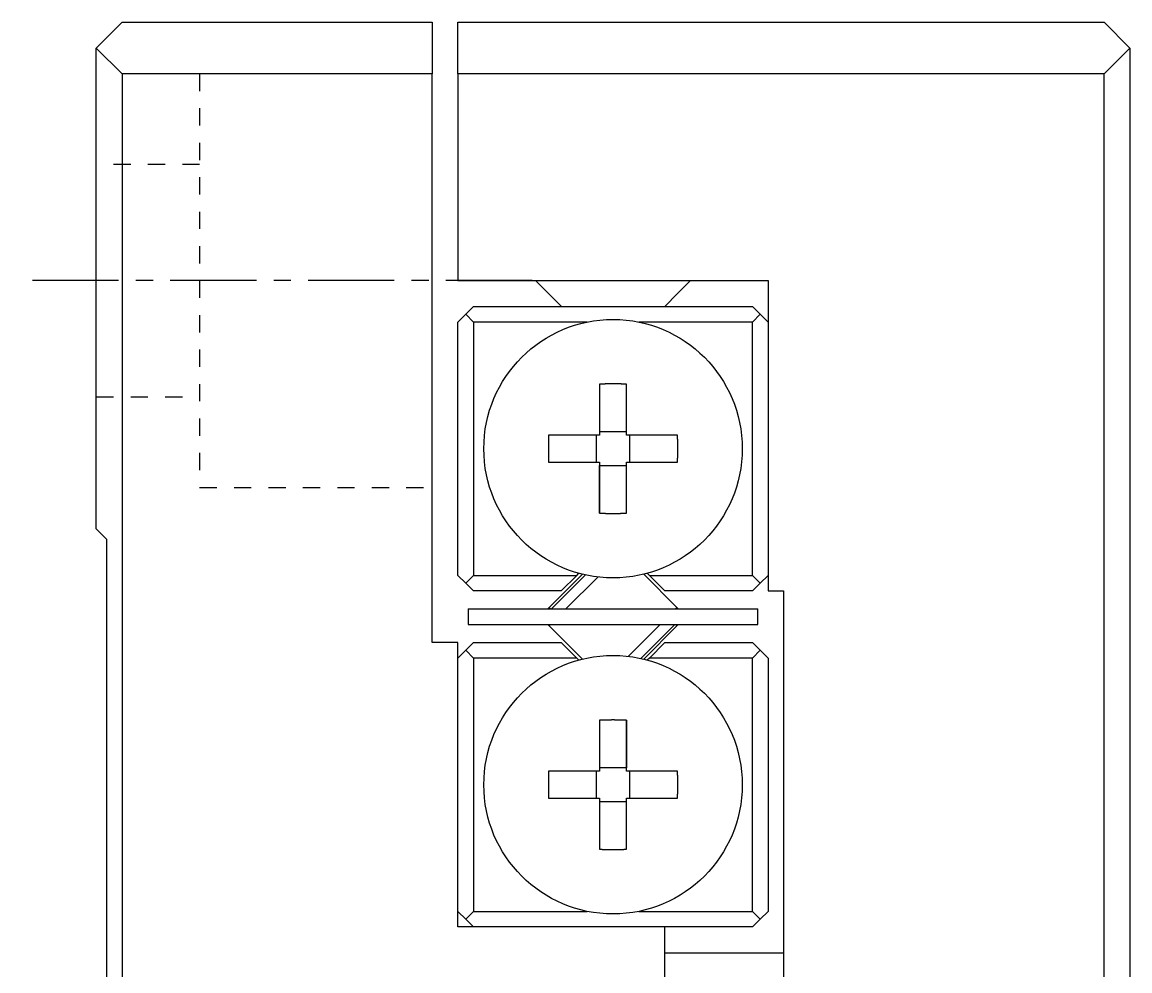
# Model space of a CAD drawing. Extents: x 90 to 467, y 81 to 345.
# Drawn here: x 127.41 to 143.49, y 214.65 to 228.41 of the extents above; entities that cross this region are included whole.
import ezdxf

# ---------------------------------------------------------------- set-up
doc = ezdxf.new("R2010")
doc.units = 0
doc.linetypes.add('CENTER', pattern=[2, 1.25, -0.25, 0.25, -0.25])
doc.linetypes.add('DOT', pattern=[0.5, 0.25, -0.25])
doc.layers.get('0').update_dxf_attribs({"linetype": 'CONTINUOUS'})

msp = doc.modelspace()

# ---------------------------------------------------------------- linework, layer by layer
at = {"color": 7, "linetype": 'CONTINUOUS'}
for p, q in [((128.4868864878002, 228.0360597911113), (128.8618864878002, 228.4110597911114)), ((128.8618864878002, 228.4110597911114), (133.3618864878002, 228.4110597911114)), ((133.3618864878002, 228.4110597911114), (133.3618864878002, 227.6610597911114)), ((133.7368864878001, 228.4110597911114), (143.1118864878001, 228.4110597911114)), ((133.7368864878001, 227.6610597911114), (133.7368864878001, 228.4110597911114)), ((143.4868864878001, 228.0360597911113), (143.1118864878001, 228.4110597911114)), ((128.8618864878002, 227.6610597911114), (128.4868864878002, 228.0360597911113)), ((128.4868864878002, 221.0610597911113), (128.4868864878002, 228.0360597911113)), ((143.1118864878001, 227.6610597911114), (143.4868864878001, 228.0360597911113)), ((143.4868864878001, 228.0360597911113), (143.4868864878001, 183.7860597911112)), ((128.8618864878002, 227.6610597911114), (128.8618864878002, 184.1610597911112)), ((133.3618864878002, 227.6610597911114), (128.8618864878002, 227.6610597911114)), ((133.3618864878002, 219.4110597911114), (133.3618864878002, 227.6610597911114)), ((143.1118864878001, 227.6610597911114), (133.7368864878001, 227.6610597911114)), ((133.7368864878001, 227.6610597911114), (133.7368864878001, 224.6610597911113)), ((143.1118864878001, 184.1610597911112), (143.1118864878001, 227.6610597911114)), ((133.7368864878001, 224.6610597911113), (138.2368864878002, 224.6610597911113)), ((134.8618864878001, 224.6610597911113), (135.0493864878002, 224.4735597911112)), ((136.9243864878002, 224.4735597911112), (137.1118864878002, 224.6610597911113)), ((138.2368864878002, 224.6610597911113), (138.2368864878002, 220.1610597911114)), ((135.0493864878002, 224.4735597911112), (135.2368864878002, 224.2860597911114)), ((136.7368864878002, 224.2860597911114), (136.9243864878002, 224.4735597911112)), ((133.9618864878003, 224.2860597911114), (133.8493864878003, 224.1735597911112)), ((133.9618864878003, 224.2860597911114), (138.0118864878002, 224.2860597911114)), ((138.1243864878003, 224.1735597911112), (138.0118864878002, 224.2860597911114)), ((133.7368864878001, 224.0610597911114), (133.8493864878003, 224.1735597911112)), ((133.8493864878003, 224.1735597911112), (133.9618864878003, 224.0610597911114)), ((138.0118864878002, 224.0610597911114), (138.1243864878003, 224.1735597911112)), ((138.1243864878003, 224.1735597911112), (138.2368864878002, 224.0610597911114)), ((133.7368864878001, 220.3860597911113), (133.7368864878001, 224.0610597911114)), ((133.9618864878003, 224.0610597911114), (133.9618864878003, 220.3860597911113)), ((135.6137664878002, 224.0610597911114), (133.9618864878003, 224.0610597911114)), ((138.0118864878002, 224.0610597911114), (136.3600064878002, 224.0610597911114)), ((138.0118864878002, 220.3860597911113), (138.0118864878002, 224.0610597911114)), ((135.7918864878001, 223.1597347911113), (135.7918864878001, 222.4678807911114)), ((135.7918864878001, 223.1597347911113), (135.7918864878001, 222.4185597911112)), ((136.1818864878004, 222.4185597911112), (136.1818864878004, 223.1597347911113)), ((135.7918864878001, 222.4185597911112), (135.0507114878003, 222.4185597911112)), ((135.7425654878003, 222.4185597911112), (135.7425654878003, 222.0285597911114)), ((136.1818864878004, 222.4678807911114), (135.7918864878001, 222.4678807911114)), ((135.7918864878001, 222.4678807911114), (135.7918864878001, 222.4185597911112)), ((136.9230614878004, 222.4185597911112), (136.1818864878004, 222.4185597911112)), ((136.2312074878003, 222.0285597911114), (136.2312074878003, 222.4185597911112)), ((135.0507114878003, 222.0285597911114), (135.7918864878001, 222.0285597911114)), ((135.7918864878001, 222.0285597911114), (135.7918864878001, 221.9792387911114)), ((135.7918864878001, 222.0285597911114), (135.7918864878001, 221.2873847911114)), ((136.1818864878004, 222.0285597911114), (136.9230614878004, 222.0285597911114)), ((136.1818864878004, 221.2873847911114), (136.1818864878004, 222.0285597911114)), ((135.7918864878001, 221.9792387911114), (136.1818864878004, 221.9792387911114)), ((135.7918864878001, 221.2873847911114), (135.7918864878001, 221.9792387911114)), ((128.4868864878002, 221.0610597911113), (128.6368864878002, 220.9110597911112)), ((128.6368864878002, 220.9110597911112), (128.6368864878002, 190.9110597911114)), ((135.5422174878001, 220.4020507911113), (135.0588084878002, 219.9186427911114)), ((135.0917594878002, 219.8985597911114), (135.5852754878002, 220.3920757911113)), ((135.4599354878002, 220.3860597911113), (135.4895864878002, 220.4157107911113)), ((136.9149644878002, 219.9186427911114), (136.4315554878003, 220.4020507911113)), ((136.4841864878004, 220.4157107911113), (136.5138374878002, 220.3860597911113)), ((133.8493864878003, 220.2735597911114), (133.7368864878001, 220.3860597911113)), ((133.9618864878003, 220.3860597911113), (133.8493864878003, 220.2735597911114)), ((133.8493864878003, 220.2735597911114), (133.9618864878003, 220.1610597911114)), ((133.9618864878003, 220.3860597911113), (135.4599354878002, 220.3860597911113)), ((135.2349354878003, 220.1610597911114), (135.4599354878002, 220.3860597911113)), ((136.5138374878002, 220.3860597911113), (136.7388374878003, 220.1610597911114)), ((136.5138374878002, 220.3860597911113), (138.0118864878002, 220.3860597911113)), ((138.1243864878003, 220.2735597911114), (138.0118864878002, 220.3860597911113)), ((138.0118864878002, 220.1610597911114), (138.1243864878003, 220.2735597911114)), ((138.2368864878002, 220.3860597911113), (138.1243864878003, 220.2735597911114)), ((135.2349354878003, 220.1610597911114), (133.9618864878003, 220.1610597911114)), ((138.0118864878002, 220.1610597911114), (136.7388374878003, 220.1610597911114)), ((138.2368864878002, 220.1610597911114), (138.4618864878003, 220.1610597911114)), ((138.4618864878003, 220.1610597911114), (138.4618864878003, 191.6610597911114)), ((133.8868864878002, 219.8985597911114), (138.0868864878003, 219.8985597911114)), ((133.8868864878002, 219.8985597911114), (133.8868864878002, 219.6735597911112)), ((138.0868864878003, 219.6735597911112), (138.0868864878003, 219.8985597911114)), ((133.8868864878002, 219.6735597911112), (138.0868864878003, 219.6735597911112)), ((135.0588084878002, 219.6534767911114), (135.5422174878001, 219.1700687911112)), ((136.4315554878003, 219.1700687911112), (136.9149644878002, 219.6534767911114)), ((136.8820134878002, 219.6735597911112), (136.4907004878002, 219.2822457911113)), ((133.7368864878001, 219.4110597911114), (133.3618864878002, 219.4110597911114)), ((133.7368864878001, 215.2860597911113), (133.7368864878001, 219.4110597911114)), ((133.7368864878001, 219.1860597911114), (133.8493864878003, 219.2985597911114)), ((133.9618864878003, 219.4110597911114), (133.8493864878003, 219.2985597911114)), ((133.8493864878003, 219.2985597911114), (133.9618864878003, 219.1860597911114)), ((133.9618864878003, 219.4110597911114), (135.2349354878003, 219.4110597911114)), ((135.4599354878002, 219.1860597911114), (135.2349354878003, 219.4110597911114)), ((136.4907004878002, 219.2822457911113), (136.3884974878002, 219.1800437911112)), ((136.7388374878003, 219.4110597911114), (136.5138374878002, 219.1860597911114)), ((136.7388374878003, 219.4110597911114), (138.0118864878002, 219.4110597911114)), ((138.1243864878003, 219.2985597911114), (138.0118864878002, 219.4110597911114)), ((138.0118864878002, 219.1860597911114), (138.1243864878003, 219.2985597911114)), ((138.1243864878003, 219.2985597911114), (138.2368864878002, 219.1860597911114)), ((135.4599354878002, 219.1860597911114), (133.9618864878003, 219.1860597911114)), ((133.9618864878003, 219.1860597911114), (133.9618864878003, 215.5110597911113)), ((135.4895864878002, 219.1564087911114), (135.4599354878002, 219.1860597911114)), ((136.5138374878002, 219.1860597911114), (136.4841864878004, 219.1564087911114)), ((138.0118864878002, 219.1860597911114), (136.5138374878002, 219.1860597911114)), ((138.0118864878002, 215.5110597911113), (138.0118864878002, 219.1860597911114)), ((138.2368864878002, 219.1860597911114), (138.2368864878002, 215.5110597911113)), ((135.7918864878001, 218.2847347911113), (135.7918864878001, 217.5435597911113)), ((136.1818864878004, 218.2847347911113), (136.1818864878004, 217.5928807911114)), ((136.1818864878004, 217.5435597911113), (136.1818864878004, 218.2847347911113)), ((135.7918864878001, 217.5435597911113), (135.0507114878003, 217.5435597911113)), ((135.7425654878003, 217.5435597911113), (135.7425654878003, 217.1535597911113)), ((136.1818864878004, 217.5928807911114), (135.7918864878001, 217.5928807911114)), ((136.1818864878004, 217.5435597911113), (136.1818864878004, 217.5928807911114)), ((136.9230614878004, 217.5435597911113), (136.1818864878004, 217.5435597911113)), ((136.2312074878003, 217.1535597911113), (136.2312074878003, 217.5435597911113)), ((135.0507114878003, 217.1535597911113), (135.7918864878001, 217.1535597911113)), ((135.7918864878001, 217.1535597911113), (135.7918864878001, 216.4123847911114)), ((135.7918864878001, 217.1042387911114), (136.1818864878004, 217.1042387911114)), ((136.1818864878004, 217.1535597911113), (136.9230614878004, 217.1535597911113)), ((136.1818864878004, 217.1042387911114), (136.1818864878004, 217.1535597911113)), ((136.1818864878004, 216.4123847911114), (136.1818864878004, 217.1535597911113)), ((136.1818864878004, 216.4123847911114), (136.1818864878004, 217.1042387911114)), ((133.8493864878003, 215.3985597911113), (133.7368864878001, 215.5110597911113)), ((133.9618864878003, 215.5110597911113), (133.8493864878003, 215.3985597911113)), ((133.9618864878003, 215.5110597911113), (135.6137664878002, 215.5110597911113)), ((136.3600064878002, 215.5110597911113), (138.0118864878002, 215.5110597911113)), ((138.1243864878003, 215.3985597911113), (138.0118864878002, 215.5110597911113)), ((138.2368864878002, 215.5110597911113), (138.1243864878003, 215.3985597911113)), ((136.7368864878002, 215.2860597911113), (133.7368864878001, 215.2860597911113)), ((133.8493864878003, 215.3985597911113), (133.9618864878003, 215.2860597911113)), ((136.7368864878002, 210.4110597911112), (136.7368864878002, 215.2860597911113)), ((138.0118864878002, 215.2860597911113), (136.7368864878002, 215.2860597911113)), ((138.0118864878002, 215.2860597911113), (138.1243864878003, 215.3985597911113)), ((136.7368864878002, 214.9110597911114), (138.4618864878003, 214.9110597911114))]:
    msp.add_line(p, q, dxfattribs=at)
at = {"color": 3, "linetype": 'DOT'}
for p, q in [((129.9868864878002, 227.6610597911114), (129.9868864878002, 221.6610597911114)), ((129.9868864878002, 226.3485597911114), (128.4868864878002, 226.3485597911114)), ((128.4868864878002, 222.9735597911114), (129.9868864878002, 222.9735597911114)), ((129.9868864878002, 221.6610597911114), (133.3618864878002, 221.6610597911114))]:
    msp.add_line(p, q, dxfattribs=at)
at = {"color": 1, "linetype": 'CENTER'}
msp.add_line((134.8118864878004, 224.6610597911113), (127.4118864878001, 224.6610597911113), dxfattribs=at)
at = {"color": 3, "linetype": 'CONTINUOUS'}
for p, q in [((135.7668474878003, 220.3615157911114), (135.3038914878003, 219.8985597911114)), ((135.0588084878002, 219.9186427911114), (135.0788914878002, 219.8985597911114)), ((136.8948814878002, 219.8985597911114), (136.9149644878002, 219.9186427911114)), ((135.0788914878002, 219.6735597911112), (135.0588084878002, 219.6534767911114)), ((136.3846344878001, 219.3883117911112), (136.6698814878003, 219.6735597911112)), ((136.9149644878002, 219.6534767911114), (136.8948814878002, 219.6735597911112)), ((136.2069254878004, 219.2106037911114), (136.3846344878001, 219.3883117911112))]:
    msp.add_line(p, q, dxfattribs=at)
at = {"color": 7, "linetype": 'CONTINUOUS'}
for points in [[(136.1819999999999, 223.1599999999999, 0), (136.179, 223.1599999999999, 0), (136.1759999999999, 223.1599999999999, 0), (136.173, 223.1599999999999, 0), (136.1699999999999, 223.1599999999999, 0), (136.1669999999998, 223.1599999999999, 0), (136.1639999999999, 223.1599999999999, 0), (136.1609999999998, 223.1599999999999, 0), (136.1579999999999, 223.1599999999999, 0), (136.1539999999999, 223.1599999999999, 0), (136.151, 223.1609999999998, 0), (136.148, 223.1609999999998, 0), (136.145, 223.1609999999998, 0), (136.142, 223.1609999999998, 0), (136.139, 223.1609999999998, 0), (136.1359999999999, 223.1609999999998, 0), (136.1329999999999, 223.1609999999998, 0), (136.1299999999999, 223.1609999999998, 0), (136.127, 223.1609999999998, 0), (136.124, 223.1609999999998, 0), (136.121, 223.1609999999998, 0), (136.118, 223.1609999999998, 0), (136.115, 223.1609999999998, 0), (136.1119999999999, 223.1609999999998, 0), (136.109, 223.1609999999998, 0), (136.1059999999999, 223.1609999999998, 0), (136.1029999999998, 223.1619999999999, 0), (136.0999999999999, 223.1619999999999, 0), (136.097, 223.1619999999999, 0), (136.094, 223.1619999999999, 0), (136.091, 223.1619999999999, 0), (136.087, 223.1619999999999, 0), (136.084, 223.1619999999999, 0), (136.0809999999999, 223.1619999999999, 0), (136.078, 223.1619999999999, 0), (136.0749999999999, 223.1619999999999, 0), (136.072, 223.1619999999999, 0), (136.0689999999999, 223.1619999999999, 0), (136.0659999999998, 223.1619999999999, 0), (136.063, 223.1619999999999, 0), (136.06, 223.1619999999999, 0), (136.0569999999999, 223.1619999999999, 0), (136.054, 223.1619999999999, 0), (136.0509999999999, 223.1619999999999, 0), (136.048, 223.1619999999999, 0), (136.0449999999999, 223.1619999999999, 0), (136.0419999999998, 223.1619999999999, 0), (136.0389999999999, 223.1619999999999, 0), (136.036, 223.1619999999999, 0), (136.0329999999999, 223.1619999999999, 0), (136.03, 223.1619999999999, 0), (136.0269999999999, 223.1619999999999, 0), (136.023, 223.1619999999999, 0), (136.02, 223.1619999999999, 0), (136.0169999999999, 223.1619999999999, 0), (136.014, 223.1619999999999, 0), (136.0109999999999, 223.1619999999999, 0), (136.0079999999999, 223.163, 0), (136.0049999999999, 223.163, 0), (136.002, 223.163, 0), (135.999, 223.163, 0), (135.996, 223.163, 0), (135.993, 223.163, 0), (135.99, 223.163, 0), (135.9869999999999, 223.163, 0), (135.984, 223.163, 0), (135.9809999999999, 223.163, 0), (135.9779999999998, 223.163, 0), (135.975, 223.163, 0), (135.972, 223.163, 0), (135.969, 223.163, 0), (135.966, 223.163, 0), (135.9619999999999, 223.1619999999999, 0), (135.959, 223.1619999999999, 0), (135.9559999999999, 223.1619999999999, 0), (135.953, 223.1619999999999, 0), (135.9499999999999, 223.1619999999999, 0), (135.9469999999998, 223.1619999999999, 0), (135.9439999999999, 223.1619999999999, 0), (135.941, 223.1619999999999, 0), (135.9379999999999, 223.1619999999999, 0), (135.935, 223.1619999999999, 0), (135.9319999999999, 223.1619999999999, 0), (135.929, 223.1619999999999, 0), (135.9259999999999, 223.1619999999999, 0), (135.9229999999998, 223.1619999999999, 0), (135.9199999999999, 223.1619999999999, 0), (135.9169999999998, 223.1619999999999, 0), (135.9139999999999, 223.1619999999999, 0), (135.911, 223.1619999999999, 0), (135.9079999999998, 223.1619999999999, 0), (135.905, 223.1619999999999, 0), (135.9019999999999, 223.1619999999999, 0), (135.898, 223.1619999999999, 0), (135.895, 223.1619999999999, 0), (135.8919999999999, 223.1619999999999, 0), (135.889, 223.1619999999999, 0), (135.8859999999999, 223.1619999999999, 0), (135.8829999999999, 223.1619999999999, 0), (135.88, 223.1619999999999, 0), (135.877, 223.1619999999999, 0), (135.874, 223.1619999999999, 0), (135.871, 223.1619999999999, 0), (135.8679999999999, 223.1609999999998, 0), (135.865, 223.1609999999998, 0), (135.8619999999999, 223.1609999999998, 0), (135.859, 223.1609999999998, 0), (135.8559999999999, 223.1609999999998, 0), (135.8529999999998, 223.1609999999998, 0), (135.85, 223.1609999999998, 0), (135.847, 223.1609999999998, 0), (135.8439999999999, 223.1609999999998, 0), (135.841, 223.1609999999998, 0), (135.8379999999999, 223.1609999999998, 0), (135.835, 223.1609999999998, 0), (135.8309999999999, 223.1609999999998, 0), (135.828, 223.1609999999998, 0), (135.8249999999999, 223.1609999999998, 0), (135.8219999999998, 223.1609999999998, 0), (135.819, 223.1599999999999, 0), (135.816, 223.1599999999999, 0), (135.8129999999998, 223.1599999999999, 0), (135.81, 223.1599999999999, 0), (135.8069999999999, 223.1599999999999, 0), (135.804, 223.1599999999999, 0), (135.8009999999999, 223.1599999999999, 0), (135.7979999999998, 223.1599999999999, 0), (135.7949999999999, 223.1599999999999, 0), (135.792, 223.1599999999999, 0)], [(135.0509999999999, 222.419, 0), (135.0509999999999, 222.4159999999999, 0), (135.0509999999999, 222.412, 0), (135.05, 222.4089999999999, 0), (135.05, 222.4059999999998, 0), (135.05, 222.4029999999999, 0), (135.05, 222.4, 0), (135.05, 222.397, 0), (135.05, 222.394, 0), (135.05, 222.391, 0), (135.05, 222.388, 0), (135.05, 222.385, 0), (135.05, 222.3819999999999, 0), (135.05, 222.379, 0), (135.05, 222.3759999999999, 0), (135.05, 222.3729999999999, 0), (135.049, 222.37, 0), (135.049, 222.3669999999999, 0), (135.049, 222.364, 0), (135.049, 222.3609999999999, 0), (135.049, 222.358, 0), (135.049, 222.3549999999999, 0), (135.049, 222.352, 0), (135.049, 222.3489999999999, 0), (135.049, 222.345, 0), (135.049, 222.342, 0), (135.049, 222.339, 0), (135.049, 222.336, 0), (135.049, 222.333, 0), (135.049, 222.33, 0), (135.049, 222.3269999999998, 0), (135.049, 222.324, 0), (135.049, 222.3209999999999, 0), (135.049, 222.3179999999999, 0), (135.049, 222.3149999999999, 0), (135.048, 222.312, 0), (135.048, 222.309, 0), (135.048, 222.3059999999999, 0), (135.048, 222.303, 0), (135.048, 222.3, 0), (135.048, 222.297, 0), (135.048, 222.294, 0), (135.048, 222.291, 0), (135.048, 222.2879999999999, 0), (135.048, 222.285, 0), (135.048, 222.2809999999999, 0), (135.048, 222.2779999999999, 0), (135.048, 222.275, 0), (135.048, 222.2719999999999, 0), (135.048, 222.269, 0), (135.048, 222.2659999999999, 0), (135.048, 222.263, 0), (135.048, 222.2599999999999, 0), (135.048, 222.257, 0), (135.048, 222.2539999999999, 0), (135.048, 222.2509999999998, 0), (135.048, 222.248, 0), (135.048, 222.245, 0), (135.048, 222.242, 0), (135.048, 222.239, 0), (135.048, 222.236, 0), (135.048, 222.2329999999999, 0), (135.048, 222.23, 0), (135.048, 222.2269999999999, 0), (135.048, 222.2239999999999, 0), (135.048, 222.221, 0), (135.048, 222.217, 0), (135.048, 222.214, 0), (135.048, 222.2109999999999, 0), (135.048, 222.208, 0), (135.048, 222.205, 0), (135.048, 222.202, 0), (135.048, 222.199, 0), (135.048, 222.196, 0), (135.048, 222.1929999999999, 0), (135.048, 222.19, 0), (135.048, 222.187, 0), (135.048, 222.184, 0), (135.048, 222.181, 0), (135.048, 222.1779999999998, 0), (135.048, 222.175, 0), (135.048, 222.1719999999999, 0), (135.048, 222.169, 0), (135.048, 222.1659999999999, 0), (135.048, 222.1629999999999, 0), (135.048, 222.16, 0), (135.048, 222.1559999999998, 0), (135.048, 222.153, 0), (135.048, 222.15, 0), (135.048, 222.147, 0), (135.048, 222.144, 0), (135.048, 222.141, 0), (135.048, 222.1379999999999, 0), (135.048, 222.135, 0), (135.049, 222.1319999999999, 0), (135.049, 222.1289999999999, 0), (135.049, 222.126, 0), (135.049, 222.1229999999999, 0), (135.049, 222.12, 0), (135.049, 222.1169999999999, 0), (135.049, 222.114, 0), (135.049, 222.1109999999999, 0), (135.049, 222.108, 0), (135.049, 222.1049999999999, 0), (135.049, 222.102, 0), (135.049, 222.099, 0), (135.049, 222.0959999999998, 0), (135.049, 222.092, 0), (135.049, 222.089, 0), (135.049, 222.086, 0), (135.049, 222.0829999999998, 0), (135.049, 222.08, 0), (135.049, 222.0769999999999, 0), (135.05, 222.074, 0), (135.05, 222.0709999999999, 0), (135.05, 222.0679999999999, 0), (135.05, 222.065, 0), (135.05, 222.062, 0), (135.05, 222.059, 0), (135.05, 222.0559999999999, 0), (135.05, 222.053, 0), (135.05, 222.05, 0), (135.05, 222.047, 0), (135.05, 222.0439999999999, 0), (135.05, 222.041, 0), (135.05, 222.038, 0), (135.0509999999999, 222.0349999999999, 0), (135.0509999999999, 222.032, 0), (135.0509999999999, 222.029, 0)], [(136.9229999999998, 222.029, 0), (136.9229999999998, 222.032, 0), (136.9229999999998, 222.0349999999999, 0), (136.9229999999998, 222.038, 0), (136.9229999999998, 222.041, 0), (136.9229999999998, 222.0439999999999, 0), (136.924, 222.047, 0), (136.924, 222.05, 0), (136.924, 222.053, 0), (136.924, 222.0559999999999, 0), (136.924, 222.059, 0), (136.924, 222.062, 0), (136.924, 222.065, 0), (136.924, 222.0679999999999, 0), (136.924, 222.0709999999999, 0), (136.924, 222.074, 0), (136.924, 222.0769999999999, 0), (136.924, 222.08, 0), (136.924, 222.0829999999998, 0), (136.924, 222.086, 0), (136.925, 222.089, 0), (136.925, 222.092, 0), (136.925, 222.0959999999998, 0), (136.925, 222.099, 0), (136.925, 222.102, 0), (136.925, 222.1049999999999, 0), (136.925, 222.108, 0), (136.925, 222.1109999999999, 0), (136.925, 222.114, 0), (136.925, 222.1169999999999, 0), (136.925, 222.12, 0), (136.925, 222.1229999999999, 0), (136.925, 222.126, 0), (136.925, 222.1289999999999, 0), (136.925, 222.1319999999999, 0), (136.925, 222.135, 0), (136.925, 222.1379999999999, 0), (136.925, 222.141, 0), (136.925, 222.144, 0), (136.925, 222.147, 0), (136.925, 222.15, 0), (136.9259999999999, 222.153, 0), (136.9259999999999, 222.1559999999998, 0), (136.9259999999999, 222.16, 0), (136.9259999999999, 222.1629999999999, 0), (136.9259999999999, 222.1659999999999, 0), (136.9259999999999, 222.169, 0), (136.9259999999999, 222.1719999999999, 0), (136.9259999999999, 222.175, 0), (136.9259999999999, 222.1779999999998, 0), (136.9259999999999, 222.181, 0), (136.9259999999999, 222.184, 0), (136.9259999999999, 222.187, 0), (136.9259999999999, 222.19, 0), (136.9259999999999, 222.1929999999999, 0), (136.9259999999999, 222.196, 0), (136.9259999999999, 222.199, 0), (136.9259999999999, 222.202, 0), (136.9259999999999, 222.205, 0), (136.9259999999999, 222.208, 0), (136.9259999999999, 222.2109999999999, 0), (136.9259999999999, 222.214, 0), (136.9259999999999, 222.217, 0), (136.9259999999999, 222.221, 0), (136.9259999999999, 222.2239999999999, 0), (136.9259999999999, 222.2269999999999, 0), (136.9259999999999, 222.23, 0), (136.9259999999999, 222.2329999999999, 0), (136.9259999999999, 222.236, 0), (136.9259999999999, 222.239, 0), (136.9259999999999, 222.242, 0), (136.9259999999999, 222.245, 0), (136.9259999999999, 222.248, 0), (136.9259999999999, 222.2509999999998, 0), (136.9259999999999, 222.2539999999999, 0), (136.9259999999999, 222.257, 0), (136.9259999999999, 222.2599999999999, 0), (136.9259999999999, 222.263, 0), (136.9259999999999, 222.2659999999999, 0), (136.9259999999999, 222.269, 0), (136.9259999999999, 222.2719999999999, 0), (136.9259999999999, 222.275, 0), (136.9259999999999, 222.2779999999999, 0), (136.9259999999999, 222.2809999999999, 0), (136.9259999999999, 222.285, 0), (136.9259999999999, 222.2879999999999, 0), (136.9259999999999, 222.291, 0), (136.9259999999999, 222.294, 0), (136.925, 222.297, 0), (136.925, 222.3, 0), (136.925, 222.303, 0), (136.925, 222.3059999999999, 0), (136.925, 222.309, 0), (136.925, 222.312, 0), (136.925, 222.3149999999999, 0), (136.925, 222.3179999999999, 0), (136.925, 222.3209999999999, 0), (136.925, 222.324, 0), (136.925, 222.3269999999998, 0), (136.925, 222.33, 0), (136.925, 222.333, 0), (136.925, 222.336, 0), (136.925, 222.339, 0), (136.925, 222.342, 0), (136.925, 222.345, 0), (136.925, 222.3489999999999, 0), (136.925, 222.352, 0), (136.925, 222.3549999999999, 0), (136.925, 222.358, 0), (136.924, 222.3609999999999, 0), (136.924, 222.364, 0), (136.924, 222.3669999999999, 0), (136.924, 222.37, 0), (136.924, 222.3729999999999, 0), (136.924, 222.3759999999999, 0), (136.924, 222.379, 0), (136.924, 222.3819999999999, 0), (136.924, 222.385, 0), (136.924, 222.388, 0), (136.924, 222.391, 0), (136.924, 222.394, 0), (136.924, 222.397, 0), (136.924, 222.4, 0), (136.9229999999998, 222.4029999999999, 0), (136.9229999999998, 222.4059999999998, 0), (136.9229999999998, 222.4089999999999, 0), (136.9229999999998, 222.412, 0), (136.9229999999998, 222.4159999999999, 0), (136.9229999999998, 222.419, 0)], [(135.792, 221.287, 0), (135.7949999999999, 221.287, 0), (135.7979999999998, 221.287, 0), (135.8009999999999, 221.287, 0), (135.804, 221.287, 0), (135.8069999999999, 221.287, 0), (135.81, 221.287, 0), (135.8129999999998, 221.287, 0), (135.816, 221.287, 0), (135.819, 221.287, 0), (135.8219999999998, 221.287, 0), (135.8249999999999, 221.287, 0), (135.828, 221.2859999999998, 0), (135.8309999999999, 221.2859999999998, 0), (135.835, 221.2859999999998, 0), (135.8379999999999, 221.2859999999998, 0), (135.841, 221.2859999999998, 0), (135.8439999999999, 221.2859999999998, 0), (135.847, 221.2859999999998, 0), (135.85, 221.2859999999998, 0), (135.8529999999998, 221.2859999999998, 0), (135.8559999999999, 221.2859999999998, 0), (135.859, 221.2859999999998, 0), (135.8619999999999, 221.2859999999998, 0), (135.865, 221.2859999999998, 0), (135.8679999999999, 221.2859999999998, 0), (135.871, 221.2859999999998, 0), (135.874, 221.2859999999998, 0), (135.877, 221.2849999999999, 0), (135.88, 221.2849999999999, 0), (135.8829999999999, 221.2849999999999, 0), (135.8859999999999, 221.2849999999999, 0), (135.889, 221.2849999999999, 0), (135.8919999999999, 221.2849999999999, 0), (135.895, 221.2849999999999, 0), (135.898, 221.2849999999999, 0), (135.9019999999999, 221.2849999999999, 0), (135.905, 221.2849999999999, 0), (135.9079999999998, 221.2849999999999, 0), (135.911, 221.2849999999999, 0), (135.9139999999999, 221.2849999999999, 0), (135.9169999999998, 221.2849999999999, 0), (135.9199999999999, 221.2849999999999, 0), (135.9229999999998, 221.2849999999999, 0), (135.9259999999999, 221.2849999999999, 0), (135.929, 221.2849999999999, 0), (135.9319999999999, 221.2849999999999, 0), (135.935, 221.2849999999999, 0), (135.9379999999999, 221.2849999999999, 0), (135.941, 221.2849999999999, 0), (135.9439999999999, 221.2849999999999, 0), (135.9469999999998, 221.2849999999999, 0), (135.9499999999999, 221.2849999999999, 0), (135.953, 221.2849999999999, 0), (135.9559999999999, 221.2849999999999, 0), (135.959, 221.2849999999999, 0), (135.9619999999999, 221.2849999999999, 0), (135.966, 221.2849999999999, 0), (135.969, 221.2849999999999, 0), (135.972, 221.2849999999999, 0), (135.975, 221.2849999999999, 0), (135.9779999999998, 221.2849999999999, 0), (135.9809999999999, 221.2849999999999, 0), (135.984, 221.2849999999999, 0), (135.9869999999999, 221.2849999999999, 0), (135.99, 221.2849999999999, 0), (135.993, 221.2849999999999, 0), (135.996, 221.2849999999999, 0), (135.999, 221.2849999999999, 0), (136.002, 221.2849999999999, 0), (136.0049999999999, 221.2849999999999, 0), (136.0079999999999, 221.2849999999999, 0), (136.0109999999999, 221.2849999999999, 0), (136.014, 221.2849999999999, 0), (136.0169999999999, 221.2849999999999, 0), (136.02, 221.2849999999999, 0), (136.023, 221.2849999999999, 0), (136.0269999999999, 221.2849999999999, 0), (136.03, 221.2849999999999, 0), (136.0329999999999, 221.2849999999999, 0), (136.036, 221.2849999999999, 0), (136.0389999999999, 221.2849999999999, 0), (136.0419999999998, 221.2849999999999, 0), (136.0449999999999, 221.2849999999999, 0), (136.048, 221.2849999999999, 0), (136.0509999999999, 221.2849999999999, 0), (136.054, 221.2849999999999, 0), (136.0569999999999, 221.2849999999999, 0), (136.06, 221.2849999999999, 0), (136.063, 221.2849999999999, 0), (136.0659999999998, 221.2849999999999, 0), (136.0689999999999, 221.2849999999999, 0), (136.072, 221.2849999999999, 0), (136.0749999999999, 221.2849999999999, 0), (136.078, 221.2849999999999, 0), (136.0809999999999, 221.2849999999999, 0), (136.084, 221.2849999999999, 0), (136.087, 221.2849999999999, 0), (136.091, 221.2849999999999, 0), (136.094, 221.2849999999999, 0), (136.097, 221.2849999999999, 0), (136.0999999999999, 221.2859999999998, 0), (136.1029999999998, 221.2859999999998, 0), (136.1059999999999, 221.2859999999998, 0), (136.109, 221.2859999999998, 0), (136.1119999999999, 221.2859999999998, 0), (136.115, 221.2859999999998, 0), (136.118, 221.2859999999998, 0), (136.121, 221.2859999999998, 0), (136.124, 221.2859999999998, 0), (136.127, 221.2859999999998, 0), (136.1299999999999, 221.2859999999998, 0), (136.1329999999999, 221.2859999999998, 0), (136.1359999999999, 221.2859999999998, 0), (136.139, 221.2859999999998, 0), (136.142, 221.2859999999998, 0), (136.145, 221.2859999999998, 0), (136.148, 221.287, 0), (136.151, 221.287, 0), (136.1539999999999, 221.287, 0), (136.1579999999999, 221.287, 0), (136.1609999999998, 221.287, 0), (136.1639999999999, 221.287, 0), (136.1669999999998, 221.287, 0), (136.1699999999999, 221.287, 0), (136.173, 221.287, 0), (136.1759999999999, 221.287, 0), (136.179, 221.287, 0), (136.1819999999999, 221.287, 0)], [(136.1819999999999, 218.285, 0), (136.179, 218.285, 0), (136.1759999999999, 218.285, 0), (136.173, 218.285, 0), (136.1699999999999, 218.285, 0), (136.1669999999998, 218.285, 0), (136.1639999999999, 218.285, 0), (136.1609999999998, 218.285, 0), (136.1579999999999, 218.285, 0), (136.1539999999999, 218.285, 0), (136.151, 218.2859999999998, 0), (136.148, 218.2859999999998, 0), (136.145, 218.2859999999998, 0), (136.142, 218.2859999999998, 0), (136.139, 218.2859999999998, 0), (136.1359999999999, 218.2859999999998, 0), (136.1329999999999, 218.2859999999998, 0), (136.1299999999999, 218.2859999999998, 0), (136.127, 218.2859999999998, 0), (136.124, 218.2859999999998, 0), (136.121, 218.2859999999998, 0), (136.118, 218.2859999999998, 0), (136.115, 218.2859999999998, 0), (136.1119999999999, 218.2859999999998, 0), (136.109, 218.2859999999998, 0), (136.1059999999999, 218.2859999999998, 0), (136.1029999999998, 218.287, 0), (136.0999999999999, 218.287, 0), (136.097, 218.287, 0), (136.094, 218.287, 0), (136.091, 218.287, 0), (136.087, 218.287, 0), (136.084, 218.287, 0), (136.0809999999999, 218.287, 0), (136.078, 218.287, 0), (136.0749999999999, 218.287, 0), (136.072, 218.287, 0), (136.0689999999999, 218.287, 0), (136.0659999999998, 218.287, 0), (136.063, 218.287, 0), (136.06, 218.287, 0), (136.0569999999999, 218.287, 0), (136.054, 218.287, 0), (136.0509999999999, 218.287, 0), (136.048, 218.287, 0), (136.0449999999999, 218.287, 0), (136.0419999999998, 218.287, 0), (136.0389999999999, 218.287, 0), (136.036, 218.287, 0), (136.0329999999999, 218.287, 0), (136.03, 218.287, 0), (136.0269999999999, 218.287, 0), (136.023, 218.287, 0), (136.02, 218.287, 0), (136.0169999999999, 218.287, 0), (136.014, 218.287, 0), (136.0109999999999, 218.287, 0), (136.0079999999999, 218.2879999999999, 0), (136.0049999999999, 218.2879999999999, 0), (136.002, 218.2879999999999, 0), (135.999, 218.2879999999999, 0), (135.996, 218.2879999999999, 0), (135.993, 218.2879999999999, 0), (135.99, 218.2879999999999, 0), (135.9869999999999, 218.2879999999999, 0), (135.984, 218.2879999999999, 0), (135.9809999999999, 218.2879999999999, 0), (135.9779999999998, 218.2879999999999, 0), (135.975, 218.2879999999999, 0), (135.972, 218.2879999999999, 0), (135.969, 218.2879999999999, 0), (135.966, 218.2879999999999, 0), (135.9619999999999, 218.287, 0), (135.959, 218.287, 0), (135.9559999999999, 218.287, 0), (135.953, 218.287, 0), (135.9499999999999, 218.287, 0), (135.9469999999998, 218.287, 0), (135.9439999999999, 218.287, 0), (135.941, 218.287, 0), (135.9379999999999, 218.287, 0), (135.935, 218.287, 0), (135.9319999999999, 218.287, 0), (135.929, 218.287, 0), (135.9259999999999, 218.287, 0), (135.9229999999998, 218.287, 0), (135.9199999999999, 218.287, 0), (135.9169999999998, 218.287, 0), (135.9139999999999, 218.287, 0), (135.911, 218.287, 0), (135.9079999999998, 218.287, 0), (135.905, 218.287, 0), (135.9019999999999, 218.287, 0), (135.898, 218.287, 0), (135.895, 218.287, 0), (135.8919999999999, 218.287, 0), (135.889, 218.287, 0), (135.8859999999999, 218.287, 0), (135.8829999999999, 218.287, 0), (135.88, 218.287, 0), (135.877, 218.287, 0), (135.874, 218.287, 0), (135.871, 218.287, 0), (135.8679999999999, 218.2859999999998, 0), (135.865, 218.2859999999998, 0), (135.8619999999999, 218.2859999999998, 0), (135.859, 218.2859999999998, 0), (135.8559999999999, 218.2859999999998, 0), (135.8529999999998, 218.2859999999998, 0), (135.85, 218.2859999999998, 0), (135.847, 218.2859999999998, 0), (135.8439999999999, 218.2859999999998, 0), (135.841, 218.2859999999998, 0), (135.8379999999999, 218.2859999999998, 0), (135.835, 218.2859999999998, 0), (135.8309999999999, 218.2859999999998, 0), (135.828, 218.2859999999998, 0), (135.8249999999999, 218.2859999999998, 0), (135.8219999999998, 218.2859999999998, 0), (135.819, 218.285, 0), (135.816, 218.285, 0), (135.8129999999998, 218.285, 0), (135.81, 218.285, 0), (135.8069999999999, 218.285, 0), (135.804, 218.285, 0), (135.8009999999999, 218.285, 0), (135.7979999999998, 218.285, 0), (135.7949999999999, 218.285, 0), (135.792, 218.285, 0)], [(135.0509999999999, 217.544, 0), (135.0509999999999, 217.5409999999998, 0), (135.0509999999999, 217.537, 0), (135.05, 217.5339999999999, 0), (135.05, 217.5309999999999, 0), (135.05, 217.5279999999999, 0), (135.05, 217.525, 0), (135.05, 217.5219999999999, 0), (135.05, 217.519, 0), (135.05, 217.5159999999999, 0), (135.05, 217.513, 0), (135.05, 217.51, 0), (135.05, 217.507, 0), (135.05, 217.504, 0), (135.05, 217.5009999999998, 0), (135.05, 217.498, 0), (135.049, 217.4949999999999, 0), (135.049, 217.4919999999999, 0), (135.049, 217.4889999999999, 0), (135.049, 217.4859999999999, 0), (135.049, 217.483, 0), (135.049, 217.4799999999999, 0), (135.049, 217.477, 0), (135.049, 217.4739999999999, 0), (135.049, 217.47, 0), (135.049, 217.467, 0), (135.049, 217.464, 0), (135.049, 217.4609999999999, 0), (135.049, 217.458, 0), (135.049, 217.4549999999999, 0), (135.049, 217.452, 0), (135.049, 217.449, 0), (135.049, 217.4459999999999, 0), (135.049, 217.443, 0), (135.049, 217.4399999999999, 0), (135.048, 217.437, 0), (135.048, 217.434, 0), (135.048, 217.4309999999999, 0), (135.048, 217.4279999999999, 0), (135.048, 217.425, 0), (135.048, 217.422, 0), (135.048, 217.419, 0), (135.048, 217.416, 0), (135.048, 217.4129999999999, 0), (135.048, 217.41, 0), (135.048, 217.4059999999998, 0), (135.048, 217.403, 0), (135.048, 217.3999999999999, 0), (135.048, 217.397, 0), (135.048, 217.3939999999999, 0), (135.048, 217.3909999999999, 0), (135.048, 217.388, 0), (135.048, 217.3849999999999, 0), (135.048, 217.382, 0), (135.048, 217.3789999999999, 0), (135.048, 217.3759999999998, 0), (135.048, 217.3729999999999, 0), (135.048, 217.37, 0), (135.048, 217.3669999999999, 0), (135.048, 217.364, 0), (135.048, 217.361, 0), (135.048, 217.358, 0), (135.048, 217.355, 0), (135.048, 217.3519999999999, 0), (135.048, 217.349, 0), (135.048, 217.3459999999999, 0), (135.048, 217.342, 0), (135.048, 217.339, 0), (135.048, 217.3359999999999, 0), (135.048, 217.3329999999999, 0), (135.048, 217.33, 0), (135.048, 217.327, 0), (135.048, 217.324, 0), (135.048, 217.321, 0), (135.048, 217.3179999999999, 0), (135.048, 217.315, 0), (135.048, 217.312, 0), (135.048, 217.309, 0), (135.048, 217.3059999999999, 0), (135.048, 217.303, 0), (135.048, 217.3, 0), (135.048, 217.2969999999998, 0), (135.048, 217.294, 0), (135.048, 217.2909999999999, 0), (135.048, 217.2879999999999, 0), (135.048, 217.2849999999999, 0), (135.048, 217.2809999999998, 0), (135.048, 217.2779999999999, 0), (135.048, 217.275, 0), (135.048, 217.2719999999999, 0), (135.048, 217.269, 0), (135.048, 217.266, 0), (135.048, 217.263, 0), (135.048, 217.26, 0), (135.049, 217.2569999999999, 0), (135.049, 217.254, 0), (135.049, 217.2509999999999, 0), (135.049, 217.2479999999999, 0), (135.049, 217.2449999999999, 0), (135.049, 217.2419999999999, 0), (135.049, 217.239, 0), (135.049, 217.2359999999999, 0), (135.049, 217.233, 0), (135.049, 217.2299999999999, 0), (135.049, 217.227, 0), (135.049, 217.2239999999999, 0), (135.049, 217.2209999999998, 0), (135.049, 217.217, 0), (135.049, 217.214, 0), (135.049, 217.2109999999999, 0), (135.049, 217.208, 0), (135.049, 217.205, 0), (135.049, 217.2019999999999, 0), (135.05, 217.199, 0), (135.05, 217.1959999999999, 0), (135.05, 217.1929999999999, 0), (135.05, 217.1899999999999, 0), (135.05, 217.187, 0), (135.05, 217.184, 0), (135.05, 217.1809999999999, 0), (135.05, 217.178, 0), (135.05, 217.175, 0), (135.05, 217.172, 0), (135.05, 217.169, 0), (135.05, 217.166, 0), (135.05, 217.1629999999999, 0), (135.0509999999999, 217.16, 0), (135.0509999999999, 217.157, 0), (135.0509999999999, 217.154, 0)], [(136.9229999999998, 217.154, 0), (136.9229999999998, 217.157, 0), (136.9229999999998, 217.16, 0), (136.9229999999998, 217.1629999999999, 0), (136.9229999999998, 217.166, 0), (136.9229999999998, 217.169, 0), (136.924, 217.172, 0), (136.924, 217.175, 0), (136.924, 217.178, 0), (136.924, 217.1809999999999, 0), (136.924, 217.184, 0), (136.924, 217.187, 0), (136.924, 217.1899999999999, 0), (136.924, 217.1929999999999, 0), (136.924, 217.1959999999999, 0), (136.924, 217.199, 0), (136.924, 217.2019999999999, 0), (136.924, 217.205, 0), (136.924, 217.208, 0), (136.924, 217.2109999999999, 0), (136.925, 217.214, 0), (136.925, 217.217, 0), (136.925, 217.2209999999998, 0), (136.925, 217.2239999999999, 0), (136.925, 217.227, 0), (136.925, 217.2299999999999, 0), (136.925, 217.233, 0), (136.925, 217.2359999999999, 0), (136.925, 217.239, 0), (136.925, 217.2419999999999, 0), (136.925, 217.2449999999999, 0), (136.925, 217.2479999999999, 0), (136.925, 217.2509999999999, 0), (136.925, 217.254, 0), (136.925, 217.2569999999999, 0), (136.925, 217.26, 0), (136.925, 217.263, 0), (136.925, 217.266, 0), (136.925, 217.269, 0), (136.925, 217.2719999999999, 0), (136.925, 217.275, 0), (136.9259999999999, 217.2779999999999, 0), (136.9259999999999, 217.2809999999998, 0), (136.9259999999999, 217.2849999999999, 0), (136.9259999999999, 217.2879999999999, 0), (136.9259999999999, 217.2909999999999, 0), (136.9259999999999, 217.294, 0), (136.9259999999999, 217.2969999999998, 0), (136.9259999999999, 217.3, 0), (136.9259999999999, 217.303, 0), (136.9259999999999, 217.3059999999999, 0), (136.9259999999999, 217.309, 0), (136.9259999999999, 217.312, 0), (136.9259999999999, 217.315, 0), (136.9259999999999, 217.3179999999999, 0), (136.9259999999999, 217.321, 0), (136.9259999999999, 217.324, 0), (136.9259999999999, 217.327, 0), (136.9259999999999, 217.33, 0), (136.9259999999999, 217.3329999999999, 0), (136.9259999999999, 217.3359999999999, 0), (136.9259999999999, 217.339, 0), (136.9259999999999, 217.342, 0), (136.9259999999999, 217.3459999999999, 0), (136.9259999999999, 217.349, 0), (136.9259999999999, 217.3519999999999, 0), (136.9259999999999, 217.355, 0), (136.9259999999999, 217.358, 0), (136.9259999999999, 217.361, 0), (136.9259999999999, 217.364, 0), (136.9259999999999, 217.3669999999999, 0), (136.9259999999999, 217.37, 0), (136.9259999999999, 217.3729999999999, 0), (136.9259999999999, 217.3759999999998, 0), (136.9259999999999, 217.3789999999999, 0), (136.9259999999999, 217.382, 0), (136.9259999999999, 217.3849999999999, 0), (136.9259999999999, 217.388, 0), (136.9259999999999, 217.3909999999999, 0), (136.9259999999999, 217.3939999999999, 0), (136.9259999999999, 217.397, 0), (136.9259999999999, 217.3999999999999, 0), (136.9259999999999, 217.403, 0), (136.9259999999999, 217.4059999999998, 0), (136.9259999999999, 217.41, 0), (136.9259999999999, 217.4129999999999, 0), (136.9259999999999, 217.416, 0), (136.9259999999999, 217.419, 0), (136.925, 217.422, 0), (136.925, 217.425, 0), (136.925, 217.4279999999999, 0), (136.925, 217.4309999999999, 0), (136.925, 217.434, 0), (136.925, 217.437, 0), (136.925, 217.4399999999999, 0), (136.925, 217.443, 0), (136.925, 217.4459999999999, 0), (136.925, 217.449, 0), (136.925, 217.452, 0), (136.925, 217.4549999999999, 0), (136.925, 217.458, 0), (136.925, 217.4609999999999, 0), (136.925, 217.464, 0), (136.925, 217.467, 0), (136.925, 217.47, 0), (136.925, 217.4739999999999, 0), (136.925, 217.477, 0), (136.925, 217.4799999999999, 0), (136.925, 217.483, 0), (136.924, 217.4859999999999, 0), (136.924, 217.4889999999999, 0), (136.924, 217.4919999999999, 0), (136.924, 217.4949999999999, 0), (136.924, 217.498, 0), (136.924, 217.5009999999998, 0), (136.924, 217.504, 0), (136.924, 217.507, 0), (136.924, 217.51, 0), (136.924, 217.513, 0), (136.924, 217.5159999999999, 0), (136.924, 217.519, 0), (136.924, 217.5219999999999, 0), (136.924, 217.525, 0), (136.9229999999998, 217.5279999999999, 0), (136.9229999999998, 217.5309999999999, 0), (136.9229999999998, 217.5339999999999, 0), (136.9229999999998, 217.537, 0), (136.9229999999998, 217.5409999999998, 0), (136.9229999999998, 217.544, 0)], [(135.792, 216.412, 0), (135.7949999999999, 216.412, 0), (135.7979999999998, 216.412, 0), (135.8009999999999, 216.412, 0), (135.804, 216.412, 0), (135.8069999999999, 216.412, 0), (135.81, 216.412, 0), (135.8129999999998, 216.412, 0), (135.816, 216.412, 0), (135.819, 216.412, 0), (135.8219999999998, 216.412, 0), (135.8249999999999, 216.412, 0), (135.828, 216.4109999999999, 0), (135.8309999999999, 216.4109999999999, 0), (135.835, 216.4109999999999, 0), (135.8379999999999, 216.4109999999999, 0), (135.841, 216.4109999999999, 0), (135.8439999999999, 216.4109999999999, 0), (135.847, 216.4109999999999, 0), (135.85, 216.4109999999999, 0), (135.8529999999998, 216.4109999999999, 0), (135.8559999999999, 216.4109999999999, 0), (135.859, 216.4109999999999, 0), (135.8619999999999, 216.4109999999999, 0), (135.865, 216.4109999999999, 0), (135.8679999999999, 216.4109999999999, 0), (135.871, 216.4109999999999, 0), (135.874, 216.4109999999999, 0), (135.877, 216.4099999999999, 0), (135.88, 216.4099999999999, 0), (135.8829999999999, 216.4099999999999, 0), (135.8859999999999, 216.4099999999999, 0), (135.889, 216.4099999999999, 0), (135.8919999999999, 216.4099999999999, 0), (135.895, 216.4099999999999, 0), (135.898, 216.4099999999999, 0), (135.9019999999999, 216.4099999999999, 0), (135.905, 216.4099999999999, 0), (135.9079999999998, 216.4099999999999, 0), (135.911, 216.4099999999999, 0), (135.9139999999999, 216.4099999999999, 0), (135.9169999999998, 216.4099999999999, 0), (135.9199999999999, 216.4099999999999, 0), (135.9229999999998, 216.4099999999999, 0), (135.9259999999999, 216.4099999999999, 0), (135.929, 216.4099999999999, 0), (135.9319999999999, 216.4099999999999, 0), (135.935, 216.4099999999999, 0), (135.9379999999999, 216.4099999999999, 0), (135.941, 216.4099999999999, 0), (135.9439999999999, 216.4099999999999, 0), (135.9469999999998, 216.4099999999999, 0), (135.9499999999999, 216.4099999999999, 0), (135.953, 216.4099999999999, 0), (135.9559999999999, 216.4099999999999, 0), (135.959, 216.4099999999999, 0), (135.9619999999999, 216.4099999999999, 0), (135.966, 216.4099999999999, 0), (135.969, 216.4099999999999, 0), (135.972, 216.4099999999999, 0), (135.975, 216.4099999999999, 0), (135.9779999999998, 216.4099999999999, 0), (135.9809999999999, 216.4099999999999, 0), (135.984, 216.4099999999999, 0), (135.9869999999999, 216.4099999999999, 0), (135.99, 216.4099999999999, 0), (135.993, 216.4099999999999, 0), (135.996, 216.4099999999999, 0), (135.999, 216.4099999999999, 0), (136.002, 216.4099999999999, 0), (136.0049999999999, 216.4099999999999, 0), (136.0079999999999, 216.4099999999999, 0), (136.0109999999999, 216.4099999999999, 0), (136.014, 216.4099999999999, 0), (136.0169999999999, 216.4099999999999, 0), (136.02, 216.4099999999999, 0), (136.023, 216.4099999999999, 0), (136.0269999999999, 216.4099999999999, 0), (136.03, 216.4099999999999, 0), (136.0329999999999, 216.4099999999999, 0), (136.036, 216.4099999999999, 0), (136.0389999999999, 216.4099999999999, 0), (136.0419999999998, 216.4099999999999, 0), (136.0449999999999, 216.4099999999999, 0), (136.048, 216.4099999999999, 0), (136.0509999999999, 216.4099999999999, 0), (136.054, 216.4099999999999, 0), (136.0569999999999, 216.4099999999999, 0), (136.06, 216.4099999999999, 0), (136.063, 216.4099999999999, 0), (136.0659999999998, 216.4099999999999, 0), (136.0689999999999, 216.4099999999999, 0), (136.072, 216.4099999999999, 0), (136.0749999999999, 216.4099999999999, 0), (136.078, 216.4099999999999, 0), (136.0809999999999, 216.4099999999999, 0), (136.084, 216.4099999999999, 0), (136.087, 216.4099999999999, 0), (136.091, 216.4099999999999, 0), (136.094, 216.4099999999999, 0), (136.097, 216.4099999999999, 0), (136.0999999999999, 216.4109999999999, 0), (136.1029999999998, 216.4109999999999, 0), (136.1059999999999, 216.4109999999999, 0), (136.109, 216.4109999999999, 0), (136.1119999999999, 216.4109999999999, 0), (136.115, 216.4109999999999, 0), (136.118, 216.4109999999999, 0), (136.121, 216.4109999999999, 0), (136.124, 216.4109999999999, 0), (136.127, 216.4109999999999, 0), (136.1299999999999, 216.4109999999999, 0), (136.1329999999999, 216.4109999999999, 0), (136.1359999999999, 216.4109999999999, 0), (136.139, 216.4109999999999, 0), (136.142, 216.4109999999999, 0), (136.145, 216.4109999999999, 0), (136.148, 216.412, 0), (136.151, 216.412, 0), (136.1539999999999, 216.412, 0), (136.1579999999999, 216.412, 0), (136.1609999999998, 216.412, 0), (136.1639999999999, 216.412, 0), (136.1669999999998, 216.412, 0), (136.1699999999999, 216.412, 0), (136.173, 216.412, 0), (136.1759999999999, 216.412, 0), (136.179, 216.412, 0), (136.1819999999999, 216.412, 0)]]:
    msp.add_polyline3d(points, dxfattribs=at)
for centre in [(135.9868864878002, 222.2235597911113), (135.9868864878002, 217.3485597911112)]:
    msp.add_circle(centre, 1.875, dxfattribs=at)
for centre, start, end in [((135.1648744878002, 219.8125767911114), 135.0000000000002, 145.0246959999998), ((136.8088984878002, 219.8125767911114), 34.97530400000004, 44.99999999999969), ((135.1648744878002, 219.7595427911112), 214.9753039999999, 224.9999999999996), ((136.8088984878002, 219.7595427911112), 315.0000000000003, 325.024696)]:
    msp.add_arc(centre, 0.15, start, end, dxfattribs=at)

doc.saveas('drawing.dxf')
